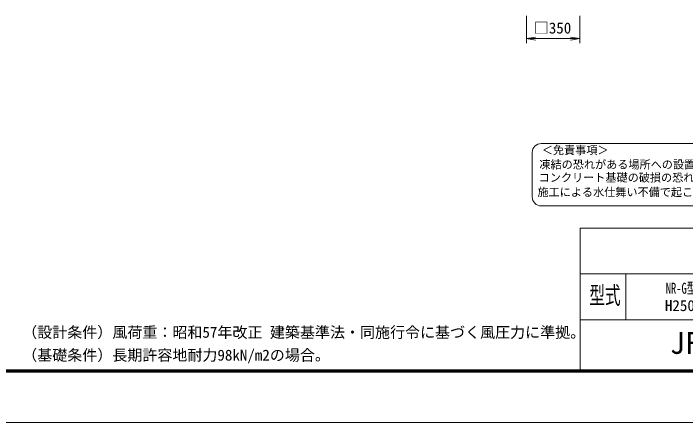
# Model space of a CAD drawing. Units: millimetres, scale not verified. Extents: x -6300 to 6300, y -4455 to 4455.
# Drawn here: x -534 to 3871, y -4455 to -1771 of the extents above; entities that cross this region are included whole.
import ezdxf
from ezdxf.enums import TextEntityAlignment as Align

# ---------------------------------------------------------------- set-up
doc = ezdxf.new("R2010")
doc.units = ezdxf.units.MM
doc.header["$LTSCALE"] = 30
for name, color, linetype, lineweight in [('0-0_D-STR-TXT', 7, 'Continuous', 9), ('0-1_D-TTL', 7, 'Continuous', 9), ('0-2_D-TTL-TXT', 7, 'Continuous', 13), ('0-9_D-STR-DIM', 7, 'Continuous', 9), ('0-A_0', 7, 'Continuous', 9)]:
    doc.layers.add(name, color=color, linetype=linetype, lineweight=lineweight)
doc.styles.add('ＭＳ ゴシック', font='')
doc.styles.get('ＭＳ ゴシック').set_extended_font_data('MS Gothic')

# ---------------------------------------------------------------- blocks, each defined once
blk = doc.blocks.new('_Open')
at = {"layer": '0-A_0'}
blk.add_line((-30, 5), (0, 0), dxfattribs=at)
blk.add_lwpolyline([(-30, -5), (0, 0), (-30, 0)], dxfattribs=at)

msp = doc.modelspace()

# ---------------------------------------------------------------- linework, layer by layer
at = {"layer": '0-1_D-TTL'}
for p, q in [((3180.05, -3180), (3180.05, -4110)), ((3180.05, -3180), (5880.05, -3180)), ((3180.05, -3480), (5880.05, -3480)), ((3480.05, -3480), (3480.05, -3780)), ((3180.05, -3780), (5880.05, -3780))]:
    msp.add_line(p, q, dxfattribs=at)
at = {"layer": '0-1_D-TTL', "color": 2, "lineweight": 18}
msp.add_lwpolyline([(-6299.95, 4455), (6300.05, 4455), (6300.05, -4455), (-6299.95, -4455)], close=True, dxfattribs=at)
at = {"layer": '0-1_D-TTL'}
for points in [[(-5894.95, 4125), (5895.05, 4125), (5895.05, -4125), (-5894.95, -4125)], [(-5891.2, 4121.25), (5891.3, 4121.25), (5891.3, -4121.25), (-5891.2, -4121.25)], [(-5887.45, 4117.5), (5887.55, 4117.5), (5887.55, -4117.5), (-5887.45, -4117.5)], [(-5883.7, 4113.75), (5883.8, 4113.75), (5883.8, -4113.75), (-5883.7, -4113.75)], [(-5879.95, 4110), (5880.05, 4110), (5880.05, -4110), (-5879.95, -4110)]]:
    msp.add_lwpolyline(points, close=True, dxfattribs=at)
at = {"layer": '0-2_D-TTL-TXT', "color": 2}
for p, q in [((5783.56, -2624.43), (2924.84, -2624.43)), ((2866.4, -2682.87), (2866.4, -2975.11)), ((2924.84, -3033.56), (5783.56, -3033.56))]:
    msp.add_line(p, q, dxfattribs=at)
for centre, start, end in [((2924.84, -2682.87), 90, 180), ((2924.84, -2975.11), 180, 270)]:
    msp.add_arc(centre, 58.45, start, end, dxfattribs=at)
at = {"layer": '0-9_D-STR-DIM'}
for p, q in [((2827.7, -1786.16), (2827.7, -1966.16)), ((3177.7, -1786.16), (3177.7, -1966.16)), ((2887.7, -1936.16), (3117.7, -1936.16))]:
    msp.add_line(p, q, dxfattribs=at)

# ---------------------------------------------------------------- block references
at = {"layer": '0-9_D-STR-DIM', "xscale": 2, "yscale": 2, "rotation": 180}
msp.add_blockref('_Open', (2827.7, -1936.16), dxfattribs=at)
at = {"layer": '0-9_D-STR-DIM', "xscale": 2, "yscale": 2}
msp.add_blockref('_Open', (3177.7, -1936.16), dxfattribs=at)

# ---------------------------------------------------------------- texts
at = {"layer": '0-0_D-STR-TXT', "style": 'ＭＳ ゴシック'}
for s, p in [('（設計条件）風荷重：昭和57年改正 建築基準法・同施行令に基づく風圧力に準拠。', (-476.13, -3920.4)), ('（基礎条件）長期許容地耐力98kN/m2の場合。', (-476.13, -4070.4))]:
    msp.add_text(s, height=72.14, dxfattribs=at).set_placement(p, align=Align.BOTTOM_LEFT)
at = {"layer": '0-2_D-TTL-TXT', "style": 'ＭＳ ゴシック'}
for s, height, p in [('＜免責事項＞ \u3000\u3000', 53.45, (2929.17, -2711.14)), ('凍結の恐れがある場所への設置は、内部に溜まった雨水等の凍結融解により支柱の破損や', 53.45, (2913.37, -2805.23)), ('コンクリート基礎の破損の恐れがありますので施工時、水仕舞いを行ってください。', 53.45, (2908.56, -2891.06)), ('施工による水仕舞い不備で起こる支柱・基礎の破損について当社は責任を負いかねます。 ', 53.45, (2900.39, -2986.32)), ('H2500(H1800)', 72.14, (3735.76, -3745.31)), ('JFE 建材株式会社', 144.3, (3768.62, -4047.76))]:
    msp.add_text(s, height=height, dxfattribs=at).set_placement(p, align=Align.BOTTOM_LEFT)
for s, height, width, p in [('型式', 115.5, 0.65, (3240.45, -3712.2)), ('NR-G型 くぐり戸', 72.14, 0.7, (3741.57, -3631.53))]:
    msp.add_text(s, height=height, dxfattribs=dict(at, width=width)).set_placement(p, align=Align.BOTTOM_LEFT)
at = {"layer": '0-9_D-STR-DIM', "style": 'ＭＳ ゴシック'}
msp.add_text('□350', height=72.14, dxfattribs=at).set_placement((2876.48, -1924.53), align=Align.BOTTOM_LEFT)

doc.saveas('drawing.dxf')
